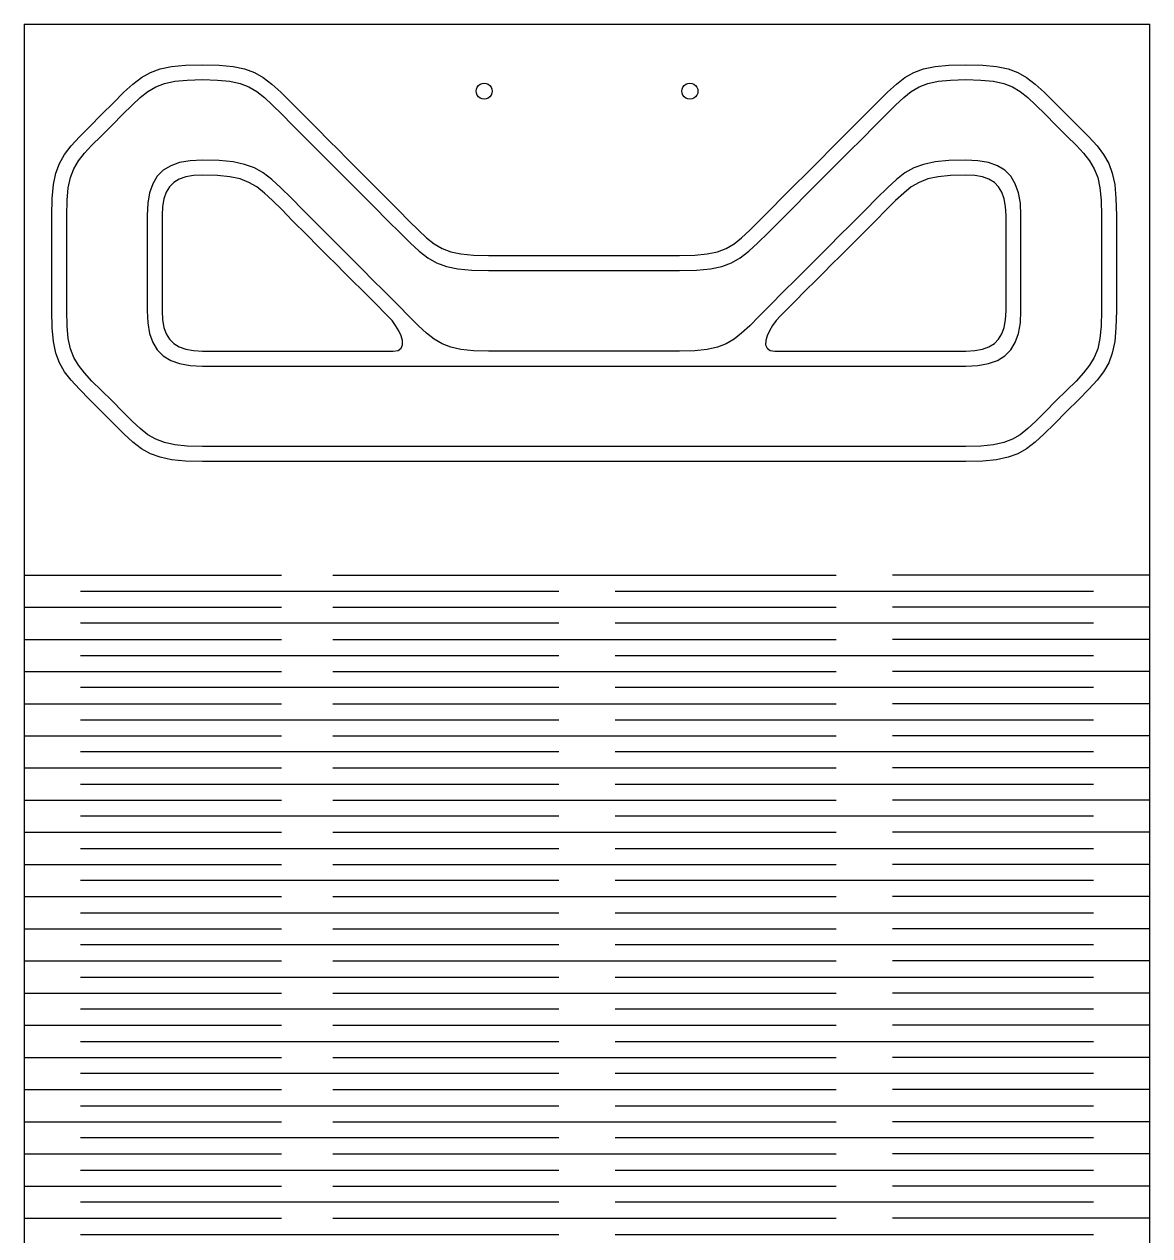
# Model space of a CAD drawing. Extents: x -112 to 112, y -170 to 170.
# Drawn here: x 0.6 to 111.8, y 48.8 to 168.4 of the extents above; entities that cross this region are included whole.
import ezdxf

# ---------------------------------------------------------------- set-up
doc = ezdxf.new("R2010")
doc.units = 0
doc.header["$MEASUREMENT"] = 0
doc.layers.get('0').update_dxf_attribs({"linetype": 'CONTINUOUS'})

msp = doc.modelspace()

# ---------------------------------------------------------------- linework, layer by layer
for p, q in [((0.64, 168.35), (111.76, 168.35)), ((0.64, 168.35), (0.64, 40.95)), ((111.76, 18.73), (111.76, 168.35)), ((13.09, 163.59), (14.05, 163.95)), ((14.05, 163.95), (15.18, 164.18)), ((15.18, 164.18), (16.55, 164.31)), ((16.55, 164.31), (18.23, 164.35)), ((18.23, 164.35), (19.9, 164.31)), ((19.9, 164.31), (21.27, 164.18)), ((21.27, 164.18), (22.4, 163.95)), ((22.4, 163.95), (23.36, 163.59)), ((88.46, 163.59), (89.43, 163.95)), ((89.43, 163.95), (90.56, 164.18)), ((90.56, 164.18), (91.93, 164.31)), ((91.93, 164.31), (93.6, 164.35)), ((93.6, 164.35), (95.27, 164.31)), ((95.27, 164.31), (96.64, 164.18)), ((96.64, 164.18), (97.77, 163.95)), ((97.77, 163.95), (98.74, 163.59)), ((11.37, 162.45), (12.22, 163.09)), ((12.22, 163.09), (13.09, 163.59)), ((14.48, 162.5), (15.5, 162.72)), ((15.5, 162.72), (16.72, 162.84)), ((16.72, 162.84), (18.23, 162.88)), ((18.23, 162.88), (19.73, 162.84)), ((19.73, 162.84), (20.95, 162.72)), ((20.95, 162.72), (21.97, 162.5)), ((23.36, 163.59), (24.23, 163.09)), ((24.23, 163.09), (25.08, 162.45)), ((86.75, 162.45), (87.59, 163.09)), ((87.59, 163.09), (88.46, 163.59)), ((89.86, 162.5), (90.87, 162.72)), ((90.87, 162.72), (92.1, 162.84)), ((92.1, 162.84), (93.6, 162.88)), ((93.6, 162.88), (95.1, 162.84)), ((95.1, 162.84), (96.33, 162.72)), ((96.33, 162.72), (97.34, 162.5)), ((98.74, 163.59), (99.61, 163.09)), ((99.61, 163.09), (100.46, 162.45)), ((9.47, 160.63), (10.48, 161.63)), ((10.48, 161.63), (11.37, 162.45)), ((12.09, 161.12), (12.85, 161.71)), ((12.85, 161.71), (13.62, 162.17)), ((13.62, 162.17), (14.48, 162.5)), ((21.97, 162.5), (22.83, 162.17)), ((22.83, 162.17), (23.61, 161.71)), ((23.61, 161.71), (24.36, 161.12)), ((25.08, 162.45), (25.97, 161.63)), ((25.97, 161.63), (26.98, 160.63)), ((45.25, 161.75), (45.28, 161.95)), ((45.28, 161.54), (45.25, 161.75)), ((45.28, 161.95), (45.35, 162.14)), ((45.35, 161.35), (45.28, 161.54)), ((45.35, 162.14), (45.48, 162.31)), ((45.48, 162.31), (45.64, 162.44)), ((45.64, 162.44), (45.84, 162.51)), ((45.84, 162.51), (46.04, 162.54)), ((46.04, 162.54), (46.25, 162.51)), ((46.25, 162.51), (46.44, 162.44)), ((46.44, 162.44), (46.6, 162.31)), ((46.6, 162.31), (46.73, 162.14)), ((46.73, 162.14), (46.81, 161.95)), ((46.81, 161.54), (46.73, 161.35)), ((46.81, 161.95), (46.84, 161.75)), ((46.84, 161.75), (46.81, 161.54)), ((65.57, 161.75), (65.6, 161.95)), ((65.6, 161.54), (65.57, 161.75)), ((65.6, 161.95), (65.67, 162.14)), ((65.67, 161.35), (65.6, 161.54)), ((65.67, 162.14), (65.8, 162.31)), ((65.8, 162.31), (65.96, 162.44)), ((65.96, 162.44), (66.16, 162.51)), ((66.16, 162.51), (66.36, 162.54)), ((66.36, 162.54), (66.57, 162.51)), ((66.57, 162.51), (66.76, 162.44)), ((66.76, 162.44), (66.92, 162.31)), ((66.92, 162.31), (67.05, 162.14)), ((67.05, 162.14), (67.13, 161.95)), ((67.13, 161.54), (67.05, 161.35)), ((67.13, 161.95), (67.16, 161.75)), ((67.16, 161.75), (67.13, 161.54)), ((84.85, 160.63), (85.86, 161.63)), ((85.86, 161.63), (86.75, 162.45)), ((87.47, 161.12), (88.22, 161.71)), ((88.22, 161.71), (89, 162.17)), ((89, 162.17), (89.86, 162.5)), ((97.34, 162.5), (98.2, 162.17)), ((98.2, 162.17), (98.98, 161.71)), ((98.98, 161.71), (99.74, 161.12)), ((100.46, 162.45), (101.35, 161.63)), ((101.35, 161.63), (102.35, 160.63)), ((8.28, 159.43), (9.47, 160.63)), ((10.39, 159.47), (11.29, 160.37)), ((11.29, 160.37), (12.09, 161.12)), ((24.36, 161.12), (25.16, 160.37)), ((25.16, 160.37), (26.06, 159.47)), ((26.98, 160.63), (28.17, 159.43)), ((45.48, 161.19), (45.35, 161.35)), ((45.64, 161.06), (45.48, 161.19)), ((45.84, 160.98), (45.64, 161.06)), ((46.04, 160.95), (45.84, 160.98)), ((46.25, 160.98), (46.04, 160.95)), ((46.44, 161.06), (46.25, 160.98)), ((46.6, 161.19), (46.44, 161.06)), ((46.73, 161.35), (46.6, 161.19)), ((65.8, 161.19), (65.67, 161.35)), ((65.96, 161.06), (65.8, 161.19)), ((66.16, 160.98), (65.96, 161.06)), ((66.36, 160.95), (66.16, 160.98)), ((66.57, 160.98), (66.36, 160.95)), ((66.76, 161.06), (66.57, 160.98)), ((66.92, 161.19), (66.76, 161.06)), ((67.05, 161.35), (66.92, 161.19)), ((83.66, 159.43), (84.85, 160.63)), ((85.77, 159.47), (86.67, 160.37)), ((86.67, 160.37), (87.47, 161.12)), ((99.74, 161.12), (100.53, 160.37)), ((100.53, 160.37), (101.43, 159.47)), ((102.35, 160.63), (103.54, 159.43)), ((7.08, 158.23), (8.28, 159.43)), ((9.32, 158.38), (10.39, 159.47)), ((26.06, 159.47), (27.13, 158.38)), ((28.17, 159.43), (29.58, 158.02)), ((82.25, 158.02), (83.66, 159.43)), ((84.7, 158.38), (85.77, 159.47)), ((101.43, 159.47), (102.5, 158.38)), ((103.54, 159.43), (104.75, 158.23)), ((6.08, 157.23), (7.08, 158.23)), ((8.24, 157.31), (9.32, 158.38)), ((27.13, 158.38), (28.54, 156.98)), ((29.58, 158.02), (30.71, 156.88)), ((81.11, 156.88), (82.25, 158.02)), ((83.29, 156.98), (84.7, 158.38)), ((102.5, 158.38), (103.59, 157.31)), ((104.75, 158.23), (105.75, 157.23)), ((5.26, 156.34), (6.08, 157.23)), ((7.33, 156.41), (8.24, 157.31)), ((28.54, 156.98), (29.67, 155.84)), ((30.71, 156.88), (31.66, 155.94)), ((80.17, 155.94), (81.11, 156.88)), ((82.15, 155.84), (83.29, 156.98)), ((103.59, 157.31), (104.49, 156.41)), ((105.75, 157.23), (106.56, 156.34)), ((4.12, 154.62), (4.61, 155.49)), ((4.61, 155.49), (5.26, 156.34)), ((6, 154.86), (6.59, 155.62)), ((6.59, 155.62), (7.33, 156.41)), ((29.67, 155.84), (30.62, 154.89)), ((31.66, 155.94), (32.48, 155.11)), ((79.34, 155.11), (80.17, 155.94)), ((81.21, 154.89), (82.15, 155.84)), ((104.49, 156.41), (105.23, 155.62)), ((105.23, 155.62), (105.83, 154.86)), ((106.56, 156.34), (107.21, 155.49)), ((107.21, 155.49), (107.71, 154.62)), ((3.76, 153.65), (4.12, 154.62)), ((5.54, 154.09), (6, 154.86)), ((15.1, 154.37), (14.37, 153.93)), ((15.98, 154.69), (15.1, 154.37)), ((17.02, 154.87), (15.98, 154.69)), ((18.23, 154.93), (17.02, 154.87)), ((19.9, 154.89), (18.23, 154.93)), ((21.27, 154.76), (19.9, 154.89)), ((22.4, 154.52), (21.27, 154.76)), ((23.36, 154.17), (22.4, 154.52)), ((30.62, 154.89), (31.44, 154.07)), ((32.48, 155.11), (33.27, 154.32)), ((33.27, 154.32), (34.1, 153.49)), ((77.73, 153.49), (78.55, 154.32)), ((78.55, 154.32), (79.34, 155.11)), ((80.38, 154.07), (81.21, 154.89)), ((89.43, 154.52), (88.46, 154.17)), ((90.56, 154.76), (89.43, 154.52)), ((91.93, 154.89), (90.56, 154.76)), ((93.6, 154.93), (91.93, 154.89)), ((94.8, 154.87), (93.6, 154.93)), ((95.84, 154.69), (94.8, 154.87)), ((96.72, 154.37), (95.84, 154.69)), ((97.46, 153.93), (96.72, 154.37)), ((105.83, 154.86), (106.28, 154.09)), ((107.71, 154.62), (108.06, 153.65)), ((3.53, 152.52), (3.76, 153.65)), ((4.99, 152.21), (5.21, 153.22)), ((5.21, 153.22), (5.54, 154.09)), ((13.78, 153.34), (13.33, 152.61)), ((14.37, 153.93), (13.78, 153.34)), ((16.59, 153.28), (15.95, 153.05)), ((17.35, 153.41), (16.59, 153.28)), ((18.23, 153.46), (17.35, 153.41)), ((19.73, 153.42), (18.23, 153.46)), ((20.95, 153.3), (19.73, 153.42)), ((21.97, 153.08), (20.95, 153.3)), ((24.23, 153.67), (23.36, 154.17)), ((25.08, 153.02), (24.23, 153.67)), ((31.44, 154.07), (32.23, 153.28)), ((32.23, 153.28), (33.06, 152.45)), ((34.1, 153.49), (35.04, 152.55)), ((76.78, 152.55), (77.73, 153.49)), ((78.77, 152.45), (79.59, 153.28)), ((79.59, 153.28), (80.38, 154.07)), ((87.59, 153.67), (86.75, 153.02)), ((88.46, 154.17), (87.59, 153.67)), ((90.87, 153.3), (89.86, 153.08)), ((92.1, 153.42), (90.87, 153.3)), ((93.6, 153.46), (92.1, 153.42)), ((94.48, 153.41), (93.6, 153.46)), ((95.24, 153.28), (94.48, 153.41)), ((95.88, 153.05), (95.24, 153.28)), ((98.04, 153.34), (97.46, 153.93)), ((98.49, 152.61), (98.04, 153.34)), ((106.28, 154.09), (106.62, 153.22)), ((106.62, 153.22), (106.84, 152.21)), ((108.06, 153.65), (108.3, 152.52)), ((3.4, 151.16), (3.53, 152.52)), ((4.87, 150.99), (4.99, 152.21)), ((13.33, 152.61), (13.02, 151.72)), ((14.98, 152.3), (14.66, 151.76)), ((15.41, 152.73), (14.98, 152.3)), ((15.95, 153.05), (15.41, 152.73)), ((22.83, 152.74), (21.97, 153.08)), ((23.61, 152.29), (22.83, 152.74)), ((24.36, 151.69), (23.61, 152.29)), ((25.97, 152.21), (25.08, 153.02)), ((26.98, 151.21), (25.97, 152.21)), ((33.06, 152.45), (34, 151.51)), ((35.04, 152.55), (36.18, 151.41)), ((75.65, 151.41), (76.78, 152.55)), ((77.82, 151.51), (78.77, 152.45)), ((85.86, 152.21), (84.85, 151.21)), ((86.75, 153.02), (85.86, 152.21)), ((88.22, 152.29), (87.47, 151.69)), ((89, 152.74), (88.22, 152.29)), ((89.86, 153.08), (89, 152.74)), ((96.42, 152.73), (95.88, 153.05)), ((96.84, 152.3), (96.42, 152.73)), ((97.17, 151.76), (96.84, 152.3)), ((98.8, 151.72), (98.49, 152.61)), ((106.84, 152.21), (106.96, 150.99)), ((108.3, 152.52), (108.43, 151.16)), ((3.36, 149.48), (3.4, 151.16)), ((4.83, 149.48), (4.87, 150.99)), ((13.02, 151.72), (12.84, 150.68)), ((14.43, 151.12), (14.29, 150.36)), ((14.66, 151.76), (14.43, 151.12)), ((25.16, 150.95), (24.36, 151.69)), ((26.06, 150.05), (25.16, 150.95)), ((28.17, 150), (26.98, 151.21)), ((34, 151.51), (35.14, 150.37)), ((36.18, 151.41), (37.59, 150)), ((74.24, 150), (75.65, 151.41)), ((76.69, 150.37), (77.82, 151.51)), ((84.85, 151.21), (83.66, 150)), ((86.67, 150.95), (85.77, 150.05)), ((87.47, 151.69), (86.67, 150.95)), ((97.4, 151.12), (97.17, 151.76)), ((97.53, 150.36), (97.4, 151.12)), ((98.99, 150.68), (98.8, 151.72)), ((106.96, 150.99), (107, 149.48)), ((108.43, 151.16), (108.47, 149.48)), ((12.84, 150.68), (12.78, 149.48)), ((14.29, 150.36), (14.25, 149.48)), ((27.13, 148.96), (26.06, 150.05)), ((29.58, 148.59), (28.17, 150)), ((35.14, 150.37), (36.55, 148.96)), ((37.59, 150), (38.66, 148.92)), ((73.17, 148.92), (74.24, 150)), ((75.28, 148.96), (76.69, 150.37)), ((83.66, 150), (82.25, 148.59)), ((85.77, 150.05), (84.7, 148.96)), ((97.58, 149.48), (97.53, 150.36)), ((99.05, 149.48), (98.99, 150.68)), ((3.36, 148.07), (3.36, 149.48)), ((4.83, 148.07), (4.83, 149.48)), ((12.78, 149.48), (12.78, 148.07)), ((14.25, 149.48), (14.25, 148.07)), ((28.54, 147.55), (27.13, 148.96)), ((30.71, 147.46), (29.58, 148.59)), ((36.55, 148.96), (37.74, 147.76)), ((38.66, 148.92), (39.56, 148.01)), ((72.27, 148.01), (73.17, 148.92)), ((74.09, 147.76), (75.28, 148.96)), ((82.25, 148.59), (81.11, 147.46)), ((84.7, 148.96), (83.29, 147.55)), ((97.58, 148.07), (97.58, 149.48)), ((99.05, 148.07), (99.05, 149.48)), ((107, 149.48), (107, 148.07)), ((108.47, 149.48), (108.47, 148.07)), ((3.36, 146.94), (3.36, 148.07)), ((4.83, 146.94), (4.83, 148.07)), ((12.78, 148.07), (12.78, 146.94)), ((14.25, 148.07), (14.25, 146.94)), ((29.67, 146.42), (28.54, 147.55)), ((31.66, 146.51), (30.71, 147.46)), ((37.74, 147.76), (38.75, 146.76)), ((39.56, 148.01), (40.36, 147.27)), ((40.36, 147.27), (41.11, 146.68)), ((70.72, 146.68), (71.47, 147.27)), ((71.47, 147.27), (72.27, 148.01)), ((73.08, 146.76), (74.09, 147.76)), ((81.11, 147.46), (80.17, 146.51)), ((83.29, 147.55), (82.15, 146.42)), ((97.58, 146.94), (97.58, 148.07)), ((99.05, 146.94), (99.05, 148.07)), ((107, 148.07), (107, 146.94)), ((108.47, 148.07), (108.47, 146.94)), ((3.36, 145.99), (3.36, 146.94)), ((3.36, 145.17), (3.36, 145.99)), ((4.83, 145.99), (4.83, 146.94)), ((4.83, 145.17), (4.83, 145.99)), ((12.78, 146.94), (12.78, 145.99)), ((12.78, 145.99), (12.78, 145.17)), ((14.25, 146.94), (14.25, 145.99)), ((14.25, 145.99), (14.25, 145.17)), ((30.62, 145.47), (29.67, 146.42)), ((32.48, 145.69), (31.66, 146.51)), ((38.75, 146.76), (39.64, 145.94)), ((39.64, 145.94), (40.48, 145.29)), ((41.11, 146.68), (41.89, 146.22)), ((41.89, 146.22), (42.75, 145.89)), ((69.08, 145.89), (69.94, 146.22)), ((69.94, 146.22), (70.72, 146.68)), ((71.34, 145.29), (72.19, 145.94)), ((72.19, 145.94), (73.08, 146.76)), ((80.17, 146.51), (79.34, 145.69)), ((82.15, 146.42), (81.21, 145.47)), ((97.58, 145.99), (97.58, 146.94)), ((97.58, 145.17), (97.58, 145.99)), ((99.05, 145.99), (99.05, 146.94)), ((99.05, 145.17), (99.05, 145.99)), ((107, 146.94), (107, 145.99)), ((107, 145.99), (107, 145.17)), ((108.47, 146.94), (108.47, 145.99)), ((108.47, 145.99), (108.47, 145.17)), ((3.36, 144.38), (3.36, 145.17)), ((4.83, 144.38), (4.83, 145.17)), ((12.78, 145.17), (12.78, 144.38)), ((14.25, 145.17), (14.25, 144.38)), ((31.44, 144.65), (30.62, 145.47)), ((33.27, 144.9), (32.48, 145.69)), ((34.1, 144.07), (33.27, 144.9)), ((40.48, 145.29), (41.35, 144.8)), ((41.35, 144.8), (42.32, 144.44)), ((42.75, 145.89), (43.76, 145.67)), ((43.76, 145.67), (44.99, 145.55)), ((44.99, 145.55), (46.49, 145.51)), ((46.49, 145.51), (47.9, 145.51)), ((47.9, 145.51), (49.04, 145.51)), ((49.04, 145.51), (49.98, 145.51)), ((49.98, 145.51), (50.81, 145.51)), ((50.81, 145.51), (51.6, 145.51)), ((51.6, 145.51), (52.42, 145.51)), ((52.42, 145.51), (53.37, 145.51)), ((53.37, 145.51), (54.5, 145.51)), ((54.5, 145.51), (55.91, 145.51)), ((55.91, 145.51), (57.32, 145.51)), ((57.32, 145.51), (58.46, 145.51)), ((58.46, 145.51), (59.4, 145.51)), ((59.4, 145.51), (60.23, 145.51)), ((60.23, 145.51), (61.02, 145.51)), ((61.02, 145.51), (61.85, 145.51)), ((61.85, 145.51), (62.79, 145.51)), ((62.79, 145.51), (63.93, 145.51)), ((63.93, 145.51), (65.33, 145.51)), ((65.33, 145.51), (66.84, 145.55)), ((66.84, 145.55), (68.06, 145.67)), ((68.06, 145.67), (69.08, 145.89)), ((69.51, 144.44), (70.47, 144.8)), ((70.47, 144.8), (71.34, 145.29)), ((78.55, 144.9), (77.73, 144.07)), ((79.34, 145.69), (78.55, 144.9)), ((81.21, 145.47), (80.38, 144.65)), ((97.58, 144.38), (97.58, 145.17)), ((99.05, 144.38), (99.05, 145.17)), ((107, 145.17), (107, 144.38)), ((108.47, 145.17), (108.47, 144.38)), ((3.36, 143.55), (3.36, 144.38)), ((3.36, 142.61), (3.36, 143.55)), ((4.83, 143.55), (4.83, 144.38)), ((4.83, 142.61), (4.83, 143.55)), ((12.78, 144.38), (12.78, 143.55)), ((12.78, 143.55), (12.78, 142.61)), ((14.25, 144.38), (14.25, 143.55)), ((14.25, 143.55), (14.25, 142.61)), ((32.23, 143.86), (31.44, 144.65)), ((33.06, 143.03), (32.23, 143.86)), ((35.04, 143.13), (34.1, 144.07)), ((42.32, 144.44), (43.45, 144.21)), ((43.45, 144.21), (44.82, 144.08)), ((44.82, 144.08), (46.49, 144.04)), ((46.49, 144.04), (47.9, 144.04)), ((47.9, 144.04), (49.04, 144.04)), ((49.04, 144.04), (49.98, 144.04)), ((49.98, 144.04), (50.81, 144.04)), ((50.81, 144.04), (51.6, 144.04)), ((51.6, 144.04), (52.42, 144.04)), ((52.42, 144.04), (53.37, 144.04)), ((53.37, 144.04), (54.5, 144.04)), ((54.5, 144.04), (55.91, 144.04)), ((55.91, 144.04), (57.32, 144.04)), ((57.32, 144.04), (58.46, 144.04)), ((58.46, 144.04), (59.4, 144.04)), ((59.4, 144.04), (60.23, 144.04)), ((60.23, 144.04), (61.02, 144.04)), ((61.02, 144.04), (61.85, 144.04)), ((61.85, 144.04), (62.79, 144.04)), ((62.79, 144.04), (63.93, 144.04)), ((63.93, 144.04), (65.33, 144.04)), ((65.33, 144.04), (67.01, 144.08)), ((67.01, 144.08), (68.38, 144.21)), ((68.38, 144.21), (69.51, 144.44)), ((77.73, 144.07), (76.78, 143.13)), ((79.59, 143.86), (78.77, 143.03)), ((80.38, 144.65), (79.59, 143.86)), ((97.58, 143.55), (97.58, 144.38)), ((97.58, 142.61), (97.58, 143.55)), ((99.05, 143.55), (99.05, 144.38)), ((99.05, 142.61), (99.05, 143.55)), ((107, 144.38), (107, 143.55)), ((107, 143.55), (107, 142.61)), ((108.47, 144.38), (108.47, 143.55)), ((108.47, 143.55), (108.47, 142.61)), ((3.36, 141.47), (3.36, 142.61)), ((4.83, 141.47), (4.83, 142.61)), ((12.78, 142.61), (12.78, 141.47)), ((14.25, 142.61), (14.25, 141.47)), ((34, 142.09), (33.06, 143.03)), ((36.18, 141.99), (35.04, 143.13)), ((76.78, 143.13), (75.65, 141.99)), ((78.77, 143.03), (77.82, 142.09)), ((97.58, 141.47), (97.58, 142.61)), ((99.05, 141.47), (99.05, 142.61)), ((107, 142.61), (107, 141.47)), ((108.47, 142.61), (108.47, 141.47)), ((3.36, 140.06), (3.36, 141.47)), ((4.83, 140.06), (4.83, 141.47)), ((12.78, 141.47), (12.78, 140.06)), ((14.25, 141.47), (14.25, 140.06)), ((35.14, 140.95), (34, 142.09)), ((37.59, 140.58), (36.18, 141.99)), ((75.65, 141.99), (74.24, 140.58)), ((77.82, 142.09), (76.69, 140.95)), ((97.58, 140.06), (97.58, 141.47)), ((99.05, 140.06), (99.05, 141.47)), ((107, 141.47), (107, 140.06)), ((108.47, 141.47), (108.47, 140.06)), ((3.4, 138.39), (3.36, 140.06)), ((4.87, 138.56), (4.83, 140.06)), ((12.78, 140.06), (12.84, 138.86)), ((14.25, 140.06), (14.29, 139.18)), ((36.55, 139.54), (35.14, 140.95)), ((38.66, 139.5), (37.59, 140.58)), ((74.24, 140.58), (73.17, 139.5)), ((76.69, 140.95), (75.28, 139.54)), ((97.53, 139.18), (97.58, 140.06)), ((98.99, 138.86), (99.05, 140.06)), ((107, 140.06), (106.96, 138.56)), ((108.47, 140.06), (108.43, 138.39)), ((12.84, 138.86), (13.02, 137.82)), ((14.29, 139.18), (14.43, 138.43)), ((36.95, 139.1), (36.55, 139.54)), ((37.31, 138.61), (36.95, 139.1)), ((39.56, 138.59), (38.66, 139.5)), ((73.17, 139.5), (72.27, 138.59)), ((74.88, 139.1), (74.51, 138.61)), ((75.28, 139.54), (74.88, 139.1)), ((97.4, 138.43), (97.53, 139.18)), ((98.8, 137.82), (98.99, 138.86)), ((3.53, 137.02), (3.4, 138.39)), ((4.99, 137.33), (4.87, 138.56)), ((13.02, 137.82), (13.33, 136.94)), ((14.43, 138.43), (14.66, 137.78)), ((14.66, 137.78), (14.98, 137.25)), ((37.62, 138.1), (37.31, 138.61)), ((37.85, 137.59), (37.62, 138.1)), ((37.98, 137.12), (37.85, 137.59)), ((40.36, 137.85), (39.56, 138.59)), ((41.11, 137.26), (40.36, 137.85)), ((71.47, 137.85), (70.72, 137.26)), ((72.27, 138.59), (71.47, 137.85)), ((73.98, 137.59), (73.85, 137.12)), ((74.21, 138.1), (73.98, 137.59)), ((74.51, 138.61), (74.21, 138.1)), ((96.84, 137.25), (97.17, 137.78)), ((97.17, 137.78), (97.4, 138.43)), ((98.49, 136.94), (98.8, 137.82)), ((106.96, 138.56), (106.84, 137.33)), ((108.43, 138.39), (108.3, 137.02)), ((3.76, 135.89), (3.53, 137.02)), ((5.21, 136.32), (4.99, 137.33)), ((13.33, 136.94), (13.78, 136.2)), ((14.98, 137.25), (15.41, 136.82)), ((15.41, 136.82), (15.95, 136.49)), ((15.95, 136.49), (16.59, 136.26)), ((37.55, 136.16), (37.85, 136.38)), ((37.85, 136.38), (37.98, 136.71)), ((37.98, 136.71), (37.98, 137.12)), ((41.89, 136.8), (41.11, 137.26)), ((42.75, 136.47), (41.89, 136.8)), ((43.76, 136.25), (42.75, 136.47)), ((69.08, 136.47), (68.06, 136.25)), ((69.94, 136.8), (69.08, 136.47)), ((70.72, 137.26), (69.94, 136.8)), ((73.85, 137.12), (73.84, 136.71)), ((73.84, 136.71), (73.98, 136.38)), ((73.98, 136.38), (74.27, 136.16)), ((95.24, 136.26), (95.88, 136.49)), ((95.88, 136.49), (96.42, 136.82)), ((96.42, 136.82), (96.84, 137.25)), ((98.04, 136.2), (98.49, 136.94)), ((106.84, 137.33), (106.62, 136.32)), ((108.3, 137.02), (108.06, 135.89)), ((4.12, 134.92), (3.76, 135.89)), ((5.54, 135.46), (5.21, 136.32)), ((6, 134.68), (5.54, 135.46)), ((13.78, 136.2), (14.37, 135.62)), ((14.37, 135.62), (15.1, 135.17)), ((15.1, 135.17), (15.98, 134.86)), ((16.59, 136.26), (17.35, 136.13)), ((17.35, 136.13), (18.23, 136.09)), ((18.23, 136.09), (19.63, 136.09)), ((19.63, 136.09), (20.77, 136.09)), ((20.77, 136.09), (21.71, 136.09)), ((21.71, 136.09), (22.54, 136.09)), ((22.54, 136.09), (23.33, 136.09)), ((23.33, 136.09), (24.16, 136.09)), ((24.16, 136.09), (25.1, 136.09)), ((25.1, 136.09), (26.24, 136.09)), ((26.24, 136.09), (27.65, 136.09)), ((27.65, 136.09), (29.06, 136.09)), ((29.06, 136.09), (30.19, 136.09)), ((30.19, 136.09), (31.14, 136.09)), ((31.14, 136.09), (31.96, 136.09)), ((31.96, 136.09), (32.75, 136.09)), ((32.75, 136.09), (33.58, 136.09)), ((33.58, 136.09), (34.52, 136.09)), ((34.52, 136.09), (35.66, 136.09)), ((35.66, 136.09), (37.07, 136.09)), ((37.07, 136.09), (37.55, 136.16)), ((44.99, 136.12), (43.76, 136.25)), ((46.49, 136.09), (44.99, 136.12)), ((47.9, 136.09), (46.49, 136.09)), ((49.04, 136.09), (47.9, 136.09)), ((49.98, 136.09), (49.04, 136.09)), ((50.81, 136.09), (49.98, 136.09)), ((51.6, 136.09), (50.81, 136.09)), ((52.42, 136.09), (51.6, 136.09)), ((53.37, 136.09), (52.42, 136.09)), ((54.5, 136.09), (53.37, 136.09)), ((55.91, 136.09), (54.5, 136.09)), ((57.32, 136.09), (55.91, 136.09)), ((58.46, 136.09), (57.32, 136.09)), ((59.4, 136.09), (58.46, 136.09)), ((60.23, 136.09), (59.4, 136.09)), ((61.02, 136.09), (60.23, 136.09)), ((61.85, 136.09), (61.02, 136.09)), ((62.79, 136.09), (61.85, 136.09)), ((63.93, 136.09), (62.79, 136.09)), ((65.33, 136.09), (63.93, 136.09)), ((66.84, 136.12), (65.33, 136.09)), ((68.06, 136.25), (66.84, 136.12)), ((74.27, 136.16), (74.76, 136.09)), ((74.76, 136.09), (76.17, 136.09)), ((76.17, 136.09), (77.3, 136.09)), ((77.3, 136.09), (78.25, 136.09)), ((78.25, 136.09), (79.07, 136.09)), ((79.07, 136.09), (79.86, 136.09)), ((79.86, 136.09), (80.69, 136.09)), ((80.69, 136.09), (81.63, 136.09)), ((81.63, 136.09), (82.77, 136.09)), ((82.77, 136.09), (84.18, 136.09)), ((84.18, 136.09), (85.59, 136.09)), ((85.59, 136.09), (86.73, 136.09)), ((86.73, 136.09), (87.67, 136.09)), ((87.67, 136.09), (88.5, 136.09)), ((88.5, 136.09), (89.28, 136.09)), ((89.28, 136.09), (90.11, 136.09)), ((90.11, 136.09), (91.05, 136.09)), ((91.05, 136.09), (92.19, 136.09)), ((92.19, 136.09), (93.6, 136.09)), ((93.6, 136.09), (94.48, 136.13)), ((94.48, 136.13), (95.24, 136.26)), ((95.84, 134.86), (96.72, 135.17)), ((96.72, 135.17), (97.46, 135.62)), ((97.46, 135.62), (98.04, 136.2)), ((106.28, 135.46), (105.83, 134.68)), ((106.62, 136.32), (106.28, 135.46)), ((108.06, 135.89), (107.71, 134.92)), ((4.61, 134.05), (4.12, 134.92)), ((5.26, 133.21), (4.61, 134.05)), ((6.59, 133.93), (6, 134.68)), ((15.98, 134.86), (17.02, 134.67)), ((17.02, 134.67), (18.23, 134.61)), ((18.23, 134.61), (19.63, 134.61)), ((19.63, 134.61), (20.77, 134.61)), ((20.77, 134.61), (21.71, 134.61)), ((21.71, 134.61), (22.54, 134.61)), ((22.54, 134.61), (23.33, 134.61)), ((23.33, 134.61), (24.16, 134.61)), ((24.16, 134.61), (25.1, 134.61)), ((25.1, 134.61), (26.24, 134.61)), ((26.24, 134.61), (27.65, 134.61)), ((27.65, 134.61), (29.06, 134.61)), ((29.06, 134.61), (30.19, 134.61)), ((30.19, 134.61), (31.14, 134.61)), ((31.14, 134.61), (31.96, 134.61)), ((31.96, 134.61), (32.75, 134.61)), ((32.75, 134.61), (33.58, 134.61)), ((33.58, 134.61), (34.52, 134.61)), ((34.52, 134.61), (35.66, 134.61)), ((35.66, 134.61), (37.07, 134.61)), ((37.07, 134.61), (38.48, 134.61)), ((38.48, 134.61), (39.62, 134.61)), ((39.62, 134.61), (40.56, 134.61)), ((40.56, 134.61), (41.39, 134.61)), ((41.39, 134.61), (42.17, 134.61)), ((42.17, 134.61), (43, 134.61)), ((43, 134.61), (43.94, 134.61)), ((43.94, 134.61), (45.08, 134.61)), ((45.08, 134.61), (46.49, 134.61)), ((46.49, 134.61), (47.9, 134.61)), ((47.9, 134.61), (49.04, 134.61)), ((49.04, 134.61), (49.98, 134.61)), ((49.98, 134.61), (50.81, 134.61)), ((50.81, 134.61), (51.6, 134.61)), ((51.6, 134.61), (52.42, 134.61)), ((52.42, 134.61), (53.37, 134.61)), ((53.37, 134.61), (54.5, 134.61)), ((54.5, 134.61), (55.91, 134.61)), ((55.91, 134.61), (57.32, 134.61)), ((57.32, 134.61), (58.46, 134.61)), ((58.46, 134.61), (59.4, 134.61)), ((59.4, 134.61), (60.23, 134.61)), ((60.23, 134.61), (61.02, 134.61)), ((61.02, 134.61), (61.85, 134.61)), ((61.85, 134.61), (62.79, 134.61)), ((62.79, 134.61), (63.93, 134.61)), ((63.93, 134.61), (65.33, 134.61)), ((65.33, 134.61), (66.74, 134.61)), ((66.74, 134.61), (67.88, 134.61)), ((67.88, 134.61), (68.82, 134.61)), ((68.82, 134.61), (69.65, 134.61)), ((69.65, 134.61), (70.44, 134.61)), ((70.44, 134.61), (71.27, 134.61)), ((71.27, 134.61), (72.21, 134.61)), ((72.21, 134.61), (73.35, 134.61)), ((73.35, 134.61), (74.76, 134.61)), ((74.76, 134.61), (76.17, 134.61)), ((76.17, 134.61), (77.3, 134.61)), ((77.3, 134.61), (78.25, 134.61)), ((78.25, 134.61), (79.07, 134.61)), ((79.07, 134.61), (79.86, 134.61)), ((79.86, 134.61), (80.69, 134.61)), ((80.69, 134.61), (81.63, 134.61)), ((81.63, 134.61), (82.77, 134.61)), ((82.77, 134.61), (84.18, 134.61)), ((84.18, 134.61), (85.59, 134.61)), ((85.59, 134.61), (86.73, 134.61)), ((86.73, 134.61), (87.67, 134.61)), ((87.67, 134.61), (88.5, 134.61)), ((88.5, 134.61), (89.28, 134.61)), ((89.28, 134.61), (90.11, 134.61)), ((90.11, 134.61), (91.05, 134.61)), ((91.05, 134.61), (92.19, 134.61)), ((92.19, 134.61), (93.6, 134.61)), ((93.6, 134.61), (94.8, 134.67)), ((94.8, 134.67), (95.84, 134.86)), ((105.83, 134.68), (105.23, 133.93)), ((107.21, 134.05), (106.56, 133.21)), ((107.71, 134.92), (107.21, 134.05)), ((6.08, 132.32), (5.26, 133.21)), ((7.33, 133.13), (6.59, 133.93)), ((8.24, 132.23), (7.33, 133.13)), ((104.49, 133.13), (103.59, 132.23)), ((105.23, 133.93), (104.49, 133.13)), ((106.56, 133.21), (105.75, 132.32)), ((7.08, 131.31), (6.08, 132.32)), ((9.32, 131.16), (8.24, 132.23)), ((103.59, 132.23), (102.5, 131.16)), ((105.75, 132.32), (104.75, 131.31)), ((8.28, 130.12), (7.08, 131.31)), ((10.39, 130.08), (9.32, 131.16)), ((102.5, 131.16), (101.43, 130.08)), ((104.75, 131.31), (103.54, 130.12)), ((9.47, 128.92), (8.28, 130.12)), ((11.29, 129.17), (10.39, 130.08)), ((12.09, 128.43), (11.29, 129.17)), ((100.53, 129.17), (99.74, 128.43)), ((101.43, 130.08), (100.53, 129.17)), ((103.54, 130.12), (102.35, 128.92)), ((10.48, 127.91), (9.47, 128.92)), ((12.85, 127.83), (12.09, 128.43)), ((99.74, 128.43), (98.98, 127.83)), ((102.35, 128.92), (101.35, 127.91)), ((11.37, 127.1), (10.48, 127.91)), ((12.22, 126.45), (11.37, 127.1)), ((13.62, 127.38), (12.85, 127.83)), ((14.48, 127.05), (13.62, 127.38)), ((15.5, 126.83), (14.48, 127.05)), ((16.72, 126.7), (15.5, 126.83)), ((96.33, 126.83), (95.1, 126.7)), ((97.34, 127.05), (96.33, 126.83)), ((98.2, 127.38), (97.34, 127.05)), ((98.98, 127.83), (98.2, 127.38)), ((100.46, 127.1), (99.61, 126.45)), ((101.35, 127.91), (100.46, 127.1)), ((13.09, 125.95), (12.22, 126.45)), ((14.05, 125.6), (13.09, 125.95)), ((15.18, 125.36), (14.05, 125.6)), ((18.23, 126.66), (16.72, 126.7)), ((19.63, 126.66), (18.23, 126.66)), ((20.77, 126.66), (19.63, 126.66)), ((21.71, 126.66), (20.77, 126.66)), ((22.54, 126.66), (21.71, 126.66)), ((23.33, 126.66), (22.54, 126.66)), ((24.16, 126.66), (23.33, 126.66)), ((25.1, 126.66), (24.16, 126.66)), ((26.24, 126.66), (25.1, 126.66)), ((27.65, 126.66), (26.24, 126.66)), ((29.06, 126.66), (27.65, 126.66)), ((30.19, 126.66), (29.06, 126.66)), ((31.14, 126.66), (30.19, 126.66)), ((31.96, 126.66), (31.14, 126.66)), ((32.75, 126.66), (31.96, 126.66)), ((33.58, 126.66), (32.75, 126.66)), ((34.52, 126.66), (33.58, 126.66)), ((35.66, 126.66), (34.52, 126.66)), ((37.07, 126.66), (35.66, 126.66)), ((38.48, 126.66), (37.07, 126.66)), ((39.62, 126.66), (38.48, 126.66)), ((40.56, 126.66), (39.62, 126.66)), ((41.39, 126.66), (40.56, 126.66)), ((42.17, 126.66), (41.39, 126.66)), ((43, 126.66), (42.17, 126.66)), ((43.94, 126.66), (43, 126.66)), ((45.08, 126.66), (43.94, 126.66)), ((46.49, 126.66), (45.08, 126.66)), ((47.9, 126.66), (46.49, 126.66)), ((49.04, 126.66), (47.9, 126.66)), ((49.98, 126.66), (49.04, 126.66)), ((50.81, 126.66), (49.98, 126.66)), ((51.6, 126.66), (50.81, 126.66)), ((52.42, 126.66), (51.6, 126.66)), ((53.37, 126.66), (52.42, 126.66)), ((54.5, 126.66), (53.37, 126.66)), ((55.91, 126.66), (54.5, 126.66)), ((57.32, 126.66), (55.91, 126.66)), ((58.46, 126.66), (57.32, 126.66)), ((59.4, 126.66), (58.46, 126.66)), ((60.23, 126.66), (59.4, 126.66)), ((61.02, 126.66), (60.23, 126.66)), ((61.85, 126.66), (61.02, 126.66)), ((62.79, 126.66), (61.85, 126.66)), ((63.93, 126.66), (62.79, 126.66)), ((65.33, 126.66), (63.93, 126.66)), ((66.74, 126.66), (65.33, 126.66)), ((67.88, 126.66), (66.74, 126.66)), ((68.82, 126.66), (67.88, 126.66)), ((69.65, 126.66), (68.82, 126.66)), ((70.44, 126.66), (69.65, 126.66)), ((71.27, 126.66), (70.44, 126.66)), ((72.21, 126.66), (71.27, 126.66)), ((73.35, 126.66), (72.21, 126.66)), ((74.76, 126.66), (73.35, 126.66)), ((76.17, 126.66), (74.76, 126.66)), ((77.3, 126.66), (76.17, 126.66)), ((78.25, 126.66), (77.3, 126.66)), ((79.07, 126.66), (78.25, 126.66)), ((79.86, 126.66), (79.07, 126.66)), ((80.69, 126.66), (79.86, 126.66)), ((81.63, 126.66), (80.69, 126.66)), ((82.77, 126.66), (81.63, 126.66)), ((84.18, 126.66), (82.77, 126.66)), ((85.59, 126.66), (84.18, 126.66)), ((86.73, 126.66), (85.59, 126.66)), ((87.67, 126.66), (86.73, 126.66)), ((88.5, 126.66), (87.67, 126.66)), ((89.28, 126.66), (88.5, 126.66)), ((90.11, 126.66), (89.28, 126.66)), ((91.05, 126.66), (90.11, 126.66)), ((92.19, 126.66), (91.05, 126.66)), ((93.6, 126.66), (92.19, 126.66)), ((95.1, 126.7), (93.6, 126.66)), ((97.77, 125.6), (96.64, 125.36)), ((98.74, 125.95), (97.77, 125.6)), ((99.61, 126.45), (98.74, 125.95)), ((16.55, 125.23), (15.18, 125.36)), ((18.23, 125.19), (16.55, 125.23)), ((19.63, 125.19), (18.23, 125.19)), ((20.77, 125.19), (19.63, 125.19)), ((21.71, 125.19), (20.77, 125.19)), ((22.54, 125.19), (21.71, 125.19)), ((23.33, 125.19), (22.54, 125.19)), ((24.16, 125.19), (23.33, 125.19)), ((25.1, 125.19), (24.16, 125.19)), ((26.24, 125.19), (25.1, 125.19)), ((27.65, 125.19), (26.24, 125.19)), ((29.06, 125.19), (27.65, 125.19)), ((30.19, 125.19), (29.06, 125.19)), ((31.14, 125.19), (30.19, 125.19)), ((31.96, 125.19), (31.14, 125.19)), ((32.75, 125.19), (31.96, 125.19)), ((33.58, 125.19), (32.75, 125.19)), ((34.52, 125.19), (33.58, 125.19)), ((35.66, 125.19), (34.52, 125.19)), ((37.07, 125.19), (35.66, 125.19)), ((38.48, 125.19), (37.07, 125.19)), ((39.62, 125.19), (38.48, 125.19)), ((40.56, 125.19), (39.62, 125.19)), ((41.39, 125.19), (40.56, 125.19)), ((42.17, 125.19), (41.39, 125.19)), ((43, 125.19), (42.17, 125.19)), ((43.94, 125.19), (43, 125.19)), ((45.08, 125.19), (43.94, 125.19)), ((46.49, 125.19), (45.08, 125.19)), ((47.9, 125.19), (46.49, 125.19)), ((49.04, 125.19), (47.9, 125.19)), ((49.98, 125.19), (49.04, 125.19)), ((50.81, 125.19), (49.98, 125.19)), ((51.6, 125.19), (50.81, 125.19)), ((52.42, 125.19), (51.6, 125.19)), ((53.37, 125.19), (52.42, 125.19)), ((54.5, 125.19), (53.37, 125.19)), ((55.91, 125.19), (54.5, 125.19)), ((57.32, 125.19), (55.91, 125.19)), ((58.46, 125.19), (57.32, 125.19)), ((59.4, 125.19), (58.46, 125.19)), ((60.23, 125.19), (59.4, 125.19)), ((61.02, 125.19), (60.23, 125.19)), ((61.85, 125.19), (61.02, 125.19)), ((62.79, 125.19), (61.85, 125.19)), ((63.93, 125.19), (62.79, 125.19)), ((65.33, 125.19), (63.93, 125.19)), ((66.74, 125.19), (65.33, 125.19)), ((67.88, 125.19), (66.74, 125.19)), ((68.82, 125.19), (67.88, 125.19)), ((69.65, 125.19), (68.82, 125.19)), ((70.44, 125.19), (69.65, 125.19)), ((71.27, 125.19), (70.44, 125.19)), ((72.21, 125.19), (71.27, 125.19)), ((73.35, 125.19), (72.21, 125.19)), ((74.76, 125.19), (73.35, 125.19)), ((76.17, 125.19), (74.76, 125.19)), ((77.3, 125.19), (76.17, 125.19)), ((78.25, 125.19), (77.3, 125.19)), ((79.07, 125.19), (78.25, 125.19)), ((79.86, 125.19), (79.07, 125.19)), ((80.69, 125.19), (79.86, 125.19)), ((81.63, 125.19), (80.69, 125.19)), ((82.77, 125.19), (81.63, 125.19)), ((84.18, 125.19), (82.77, 125.19)), ((85.59, 125.19), (84.18, 125.19)), ((86.73, 125.19), (85.59, 125.19)), ((87.67, 125.19), (86.73, 125.19)), ((88.5, 125.19), (87.67, 125.19)), ((89.28, 125.19), (88.5, 125.19)), ((90.11, 125.19), (89.28, 125.19)), ((91.05, 125.19), (90.11, 125.19)), ((92.19, 125.19), (91.05, 125.19)), ((93.6, 125.19), (92.19, 125.19)), ((95.27, 125.23), (93.6, 125.19)), ((96.64, 125.36), (95.27, 125.23)), ((0.64, 113.98), (26.04, 113.98)), ((31.12, 113.98), (80.81, 113.98)), ((111.76, 113.98), (86.36, 113.98)), ((6.2, 112.39), (53.42, 112.39)), ((58.98, 112.39), (106.21, 112.39)), ((0.64, 110.8), (26.04, 110.8)), ((31.12, 110.8), (80.81, 110.8)), ((111.76, 110.8), (86.36, 110.8)), ((53.42, 109.22), (6.2, 109.22)), ((106.21, 109.22), (58.98, 109.22)), ((0.64, 107.63), (26.04, 107.63)), ((31.12, 107.63), (80.81, 107.63)), ((111.76, 107.63), (86.36, 107.63)), ((6.2, 106.04), (53.42, 106.04)), ((58.98, 106.04), (106.21, 106.04)), ((0.64, 104.45), (26.04, 104.45)), ((31.12, 104.45), (80.81, 104.45)), ((111.76, 104.45), (86.36, 104.45)), ((53.42, 102.87), (6.2, 102.87)), ((106.21, 102.87), (58.98, 102.87)), ((0.64, 101.28), (26.04, 101.28)), ((31.12, 101.28), (80.81, 101.28)), ((111.76, 101.28), (86.36, 101.28)), ((6.2, 99.69), (53.42, 99.69)), ((58.98, 99.69), (106.21, 99.69)), ((0.64, 98.1), (26.04, 98.1)), ((31.12, 98.1), (80.81, 98.1)), ((111.76, 98.1), (86.36, 98.1)), ((53.42, 96.52), (6.2, 96.52)), ((106.21, 96.52), (58.98, 96.52)), ((0.64, 94.93), (26.04, 94.93)), ((31.12, 94.93), (80.81, 94.93)), ((111.76, 94.93), (86.36, 94.93)), ((6.2, 93.34), (53.42, 93.34)), ((58.98, 93.34), (106.21, 93.34)), ((0.64, 91.75), (26.04, 91.75)), ((31.12, 91.75), (80.81, 91.75)), ((111.76, 91.75), (86.36, 91.75)), ((53.42, 90.17), (6.2, 90.17)), ((106.21, 90.17), (58.98, 90.17)), ((0.64, 88.58), (26.04, 88.58)), ((31.12, 88.58), (80.81, 88.58)), ((111.76, 88.58), (86.36, 88.58)), ((6.2, 86.99), (53.42, 86.99)), ((58.98, 86.99), (106.21, 86.99)), ((0.64, 85.4), (26.04, 85.4)), ((31.12, 85.4), (80.81, 85.4)), ((111.76, 85.4), (86.36, 85.4)), ((53.42, 83.82), (6.2, 83.82)), ((106.21, 83.82), (58.98, 83.82)), ((0.64, 82.23), (26.04, 82.23)), ((31.12, 82.23), (80.81, 82.23)), ((111.76, 82.23), (86.36, 82.23)), ((6.2, 80.64), (53.42, 80.64)), ((58.98, 80.64), (106.21, 80.64)), ((0.64, 79.05), (26.04, 79.05)), ((31.12, 79.05), (80.81, 79.05)), ((111.76, 79.05), (86.36, 79.05)), ((53.42, 77.47), (6.2, 77.47)), ((106.21, 77.47), (58.98, 77.47)), ((0.64, 75.88), (26.04, 75.88)), ((31.12, 75.88), (80.81, 75.88)), ((111.76, 75.88), (86.36, 75.88)), ((6.2, 74.29), (53.42, 74.29)), ((58.98, 74.29), (106.21, 74.29)), ((0.64, 72.7), (26.04, 72.7)), ((31.12, 72.7), (80.81, 72.7)), ((111.76, 72.7), (86.36, 72.7)), ((53.42, 71.12), (6.2, 71.12)), ((106.21, 71.12), (58.98, 71.12)), ((0.64, 69.53), (26.04, 69.53)), ((31.12, 69.53), (80.81, 69.53)), ((111.76, 69.53), (86.36, 69.53)), ((6.2, 67.94), (53.42, 67.94)), ((58.98, 67.94), (106.21, 67.94)), ((0.64, 66.35), (26.04, 66.35)), ((31.12, 66.35), (80.81, 66.35)), ((111.76, 66.35), (86.36, 66.35)), ((53.42, 64.77), (6.2, 64.77)), ((106.21, 64.77), (58.98, 64.77)), ((0.64, 63.18), (26.04, 63.18)), ((31.12, 63.18), (80.81, 63.18)), ((111.76, 63.18), (86.36, 63.18)), ((6.2, 61.59), (53.42, 61.59)), ((58.98, 61.59), (106.21, 61.59)), ((0.64, 60), (26.04, 60)), ((31.12, 60), (80.81, 60)), ((111.76, 60), (86.36, 60)), ((53.42, 58.42), (6.2, 58.42)), ((106.21, 58.42), (58.98, 58.42)), ((0.64, 56.83), (26.04, 56.83)), ((31.12, 56.83), (80.81, 56.83)), ((111.76, 56.83), (86.36, 56.83)), ((6.2, 55.24), (53.42, 55.24)), ((58.98, 55.24), (106.21, 55.24)), ((0.64, 53.65), (26.04, 53.65)), ((31.12, 53.65), (80.81, 53.65)), ((111.76, 53.65), (86.36, 53.65)), ((53.42, 52.07), (6.2, 52.07)), ((106.21, 52.07), (58.98, 52.07)), ((0.64, 50.48), (26.04, 50.48)), ((31.12, 50.48), (80.81, 50.48)), ((111.76, 50.48), (86.36, 50.48)), ((6.2, 48.89), (53.42, 48.89)), ((58.98, 48.89), (106.21, 48.89))]:
    msp.add_line(p, q)

doc.saveas('drawing.dxf')
